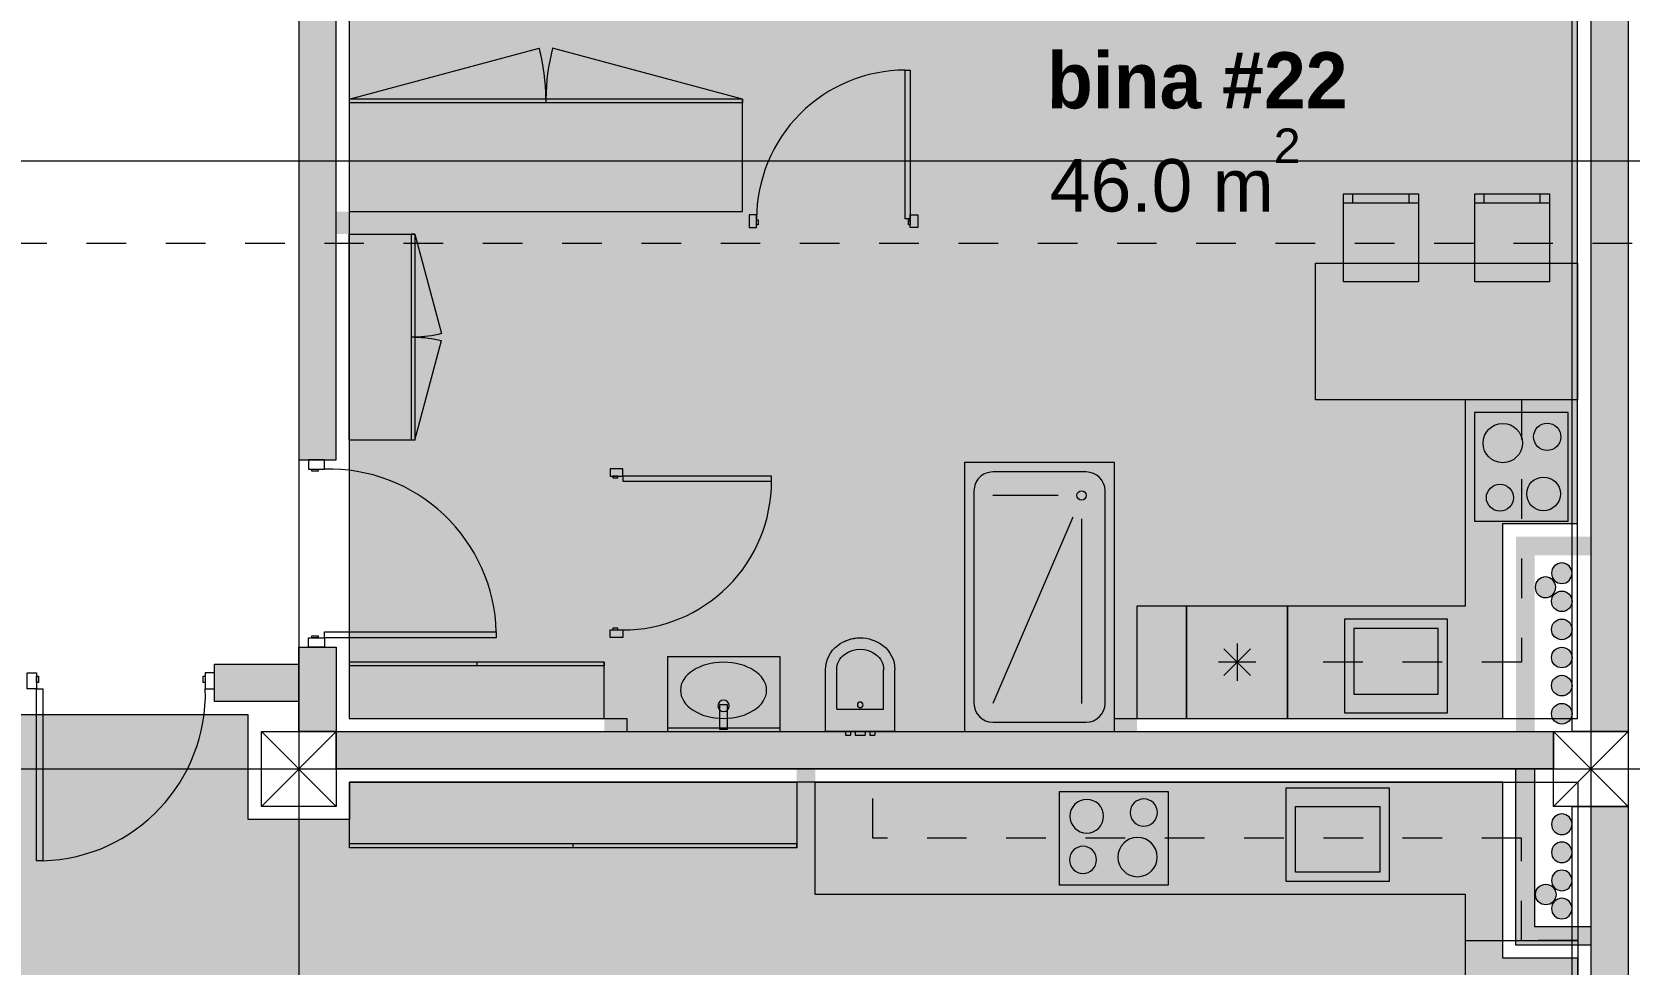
# Model space of a CAD drawing. Header units: millimetres. Extents: x 475159934 to 476245151, y 4620917055 to 4621447368.
# Drawn here: x 475267199 to 475275729, y 4621101575 to 4621106551 of the extents above; entities that cross this region are included whole.
import ezdxf

# ---------------------------------------------------------------- set-up
doc = ezdxf.new("R2010")
doc.units = ezdxf.units.MM
doc.header["$MEASUREMENT"] = 0
doc.linetypes.add('Dashed', pattern=[423.333333, 211.666667, -211.666667])
for name, color, linetype, lineweight in [('2D Drafting - General_Pen_No__1_Pen_No__7', 7, 'Continuous', 0), ('2D Drafting - General_Pen_No__1_Pen_No__7_Pen_No__7', 7, 'Continuous', 0), ('2D Drafting - General_Pen_No__250_Pen_No__2_Pen_No__7', 7, 'Continuous', 0), ('2D Drafting - General_Pen_No__250_Pen_No__7_Pen_No__250', 7, 'Continuous', 0), ('2D Drafting - General_Pen_No__250_Pen_No__7_Pen_No__7', 7, 'Continuous', 0), ('2D Drafting - General_Pen_No__7_Pen_No__7_Pen_No__7', 7, 'Continuous', 0), ('Annotation - Text_Pen_No__7_Pen_No__142', 142, 'Continuous', 0), ('Doors_Pen_No__7_Pen_No__7_Pen_No__7', 7, 'Continuous', 0), ('G-Anno-Nplt_Pen_No__142', 142, 'Continuous', 0), ('G-Anno-Nplt_Pen_No__151', 151, 'Continuous', 0), ('G-Anno-Nplt_Pen_No__4', 7, 'Continuous', 0), ('New_reg_nak_Pen_No__7', 7, 'Continuous', 0), ('New_shenobebi_Pen_No__1', 1, 'Continuous', 0), ('shaxtebi da milebi_Pen_No__1_Pen_No__1_Pen_No__1', 1, 'Continuous', 0), ('shaxtebi da milebi_Pen_No__5_Pen_No__5_Pen_No__5', 5, 'Continuous', 0), ('zoma_Pen_No__142', 142, 'Continuous', 0), ('zoma_Pen_No__5', 5, 'Continuous', 0), ('zoma_Pen_No__5_Pen_No__5', 5, 'Continuous', 0)]:
    doc.layers.add(name, color=color, linetype=linetype, lineweight=lineweight)
doc.layers.add('New_Interior - Furniture', color=7, linetype='Continuous')
doc.layers.add('zoma', color=7, linetype='Continuous')
doc.layers.add('New_Interior - Furniture _Pen_No__252', color=7, linetype='Continuous', lineweight=0, true_color=0x666666)
doc.layers.add('shaxtebi da milebi_Pen_No__5_Pen_No__5_Pen_No__252', color=7, linetype='Continuous', lineweight=0, true_color=0x666666)
doc.styles.add('GENERATED_STYLE_1', font='arial.ttf')
doc.styles.add('GENERATED_STYLE_3', font='arial.ttf')
doc.styles.add('GENERATED_STYLE_7', font='')
doc.styles.get('GENERATED_STYLE_7').set_extended_font_data('AcadMtavr', bold=True)
doc.dimstyles.new('GENERATED_STYLE__18', dxfattribs={"dimtxt": 200, "dimasz": 64.421331, "dimexe": 0.18, "dimexo": 3, "dimgap": 0, "dimtad": 1, "dimtih": 1, "dimtoh": 1, "dimlfac": 0.001, "dimzin": 0, "dimdsep": 46, "dimtxsty": 'GENERATED_STYLE_3', "dimblk": 'ARROWHEAD_2', "dimblk1": 'ARROWHEAD_2', "dimblk2": 'ARROWHEAD_2', "dimcen": 0.09, "dimclrd": 5, "dimclre": 5, "dimclrt": 5, "dimadec": 0, "dimazin": 0, "dimtfac": 1, "dimtdec": 4, "dimtmove": 0, "dimatfit": 3, "dimfxl": 1, "dimtolj": 1, "dimtzin": 0, "dimarcsym": 0})
doc.dimstyles.new('GENERATED_STYLE__3', dxfattribs={"dimtxt": 200, "dimasz": 64.421331, "dimexe": 0.18, "dimexo": 3, "dimgap": 0, "dimtad": 1, "dimtih": 1, "dimtoh": 1, "dimlfac": 0.001, "dimzin": 0, "dimdsep": 46, "dimtxsty": 'GENERATED_STYLE_3', "dimblk": 'ARROWHEAD_2', "dimblk1": 'ARROWHEAD_2', "dimblk2": 'ARROWHEAD_2', "dimcen": 0.09, "dimclrd": 142, "dimclre": 142, "dimclrt": 142, "dimadec": 0, "dimazin": 0, "dimtfac": 1, "dimtdec": 4, "dimtmove": 0, "dimatfit": 3, "dimfxl": 1, "dimtolj": 1, "dimtzin": 0, "dimarcsym": 0})
doc.dimstyles.new('GENERATED_STYLE__6', dxfattribs={"dimtxt": 200, "dimasz": 64.421331, "dimexe": 0.18, "dimexo": 3, "dimgap": 0, "dimtad": 1, "dimlfac": 0.001, "dimzin": 0, "dimdsep": 46, "dimtxsty": 'GENERATED_STYLE_3', "dimblk": 'ARROWHEAD_2', "dimblk1": 'ARROWHEAD_2', "dimblk2": 'ARROWHEAD_2', "dimcen": 0.09, "dimclrd": 142, "dimclre": 142, "dimclrt": 142, "dimadec": 0, "dimazin": 0, "dimtfac": 1, "dimtdec": 4, "dimtmove": 0, "dimatfit": 3, "dimfxl": 1, "dimtolj": 1, "dimtzin": 0, "dimarcsym": 0})
doc.dimstyles.new('GENERATED_STYLE__7', dxfattribs={"dimtxt": 200, "dimasz": 64.421331, "dimexe": 0.18, "dimexo": 3, "dimgap": 0, "dimtad": 1, "dimtih": 1, "dimtoh": 1, "dimlfac": 0.001, "dimzin": 0, "dimdsep": 46, "dimtxsty": 'GENERATED_STYLE_3', "dimblk": 'ARROWHEAD_2', "dimblk1": 'ARROWHEAD_2', "dimblk2": 'ARROWHEAD_2', "dimcen": 0.09, "dimclrd": 142, "dimclre": 142, "dimclrt": 142, "dimadec": 0, "dimazin": 0, "dimtfac": 1, "dimtdec": 4, "dimtmove": 2, "dimatfit": 3, "dimfxl": 1, "dimtolj": 1, "dimtzin": 0, "dimarcsym": 0})

# ---------------------------------------------------------------- blocks, each defined once
blk = doc.blocks.new('Kitchen Layout 26_4')
at = {"layer": 'New_Interior - Furniture _Pen_No__252', "color": 251, "linetype": 'Dashed', "lineweight": 0, "true_color": 0x666666}
for p, q in [((4309, 1192.5), (4009, 1192.5)), ((4009, 1192.5), (4009, -207.5)), ((4309, -507.5), (4309, 1192.5)), ((2760.2, -207.5), (2760.2, -507.5)), ((4009, -207.5), (2760.2, -207.5)), ((2760.2, -507.5), (4309, -507.5))]:
    blk.add_line(p, q, dxfattribs=at)
at = {"layer": 'New_Interior - Furniture _Pen_No__252', "color": 251, "linetype": 'Continuous', "lineweight": 0, "true_color": 0x666666}
for p, q in [((3564.5, -27.5), (3114.5, -27.5)), ((3114.5, -27.5), (3114.5, -377.5)), ((3564.5, -377.5), (3564.5, -27.5)), ((2561.3, -136.8), (2419.8, -278.2)), ((2419.8, -136.8), (2561.3, -278.2)), ((2490.5, -107.5), (2490.5, -307.5)), ((2590.5, -207.5), (2390.5, -207.5)), ((3114.5, -377.5), (3564.5, -377.5))]:
    blk.add_line(p, q, dxfattribs=at)
at = {"layer": 'New_Interior - Furniture _Pen_No__252', "color": 251, "linetype": 'Continuous', "lineweight": 0, "true_color": 0x666666, "flags": 128}
for points in [[(3709, 92.5), (2760.2, 92.5), (2760.2, -507.5), (4309, -507.5), (4309, 1192.5), (3709, 1192.5)], [(3759, 1126), (3759, 546), (4259, 546), (4259, 1126)], [(1955, -507.5), (2220.9, -507.5), (2220.9, 92.5), (1955, 92.5)], [(2760.2, 92.5), (2220.9, 92.5), (2220.9, -507.5), (2760.2, -507.5)], [(3614.5, 22.5), (3064.5, 22.5), (3064.5, -477.5), (3614.5, -477.5)]]:
    blk.add_lwpolyline(points, close=True, dxfattribs=at)
at = {"layer": 'New_Interior - Furniture _Pen_No__252', "color": 251, "linetype": 'Continuous', "lineweight": 0, "true_color": 0x666666}
for centre, radius in [((3909, 962.4), 105), ((4146.5, 995.5), 72.5), ((4127, 691), 90), ((3894, 670.7), 72.5)]:
    blk.add_circle(centre, radius, dxfattribs=at)
blk = doc.blocks.new('Kitchen Layout 26_7')
at = {"layer": 'New_Interior - Furniture _Pen_No__252', "color": 251, "linetype": 'Continuous', "lineweight": 0, "true_color": 0x666666}
for p, q in [((3938.3, 705.1), (4079.7, 563.7)), ((3938.3, 563.7), (4079.7, 705.1)), ((4009, 734.4), (4009, 534.4)), ((3909, 634.4), (4109, 634.4)), ((3252.1, -27.5), (2802.1, -27.5)), ((2802.1, -27.5), (2802.1, -377.5)), ((3252.1, -377.5), (3252.1, -27.5)), ((2802.1, -377.5), (3252.1, -377.5))]:
    blk.add_line(p, q, dxfattribs=at)
at = {"layer": 'New_Interior - Furniture _Pen_No__252', "color": 251, "linetype": 'Dashed', "lineweight": 0, "true_color": 0x666666}
for p, q in [((4309, 338.2), (4009, 338.2)), ((4009, 338.2), (4009, -207.5)), ((4309, -507.5), (4309, 338.2)), ((4009, -207.5), (544, -207.5)), ((544, -207.5), (544, -507.5)), ((544, -507.5), (4309, -507.5))]:
    blk.add_line(p, q, dxfattribs=at)
at = {"layer": 'New_Interior - Furniture _Pen_No__252', "color": 251, "linetype": 'Continuous', "lineweight": 0, "true_color": 0x666666, "flags": 128}
for points in [[(236.7, -507.5), (4309, -507.5), (4309, 1192.5), (3709, 1192.5), (3709, 92.5), (236.7, 92.5)], [(3709, 930.6), (3709, 338.2), (4309, 338.2), (4309, 930.6)], [(2122.1, 42.5), (1542.1, 42.5), (1542.1, -457.5), (2122.1, -457.5)], [(3302.1, 22.5), (2752.1, 22.5), (2752.1, -477.5), (3302.1, -477.5)]]:
    blk.add_lwpolyline(points, close=True, dxfattribs=at)
at = {"layer": 'New_Interior - Furniture _Pen_No__252', "color": 251, "linetype": 'Continuous', "lineweight": 0, "true_color": 0x666666}
for centre, radius in [((1666.8, -92.5), 72.5), ((1958.5, -107.5), 105), ((1687.1, -325.5), 90), ((1991.6, -345), 72.5)]:
    blk.add_circle(centre, radius, dxfattribs=at)
blk = doc.blocks.new('Wardrobe 01 26_6')
at = {"layer": 'New_Interior - Furniture _Pen_No__252', "color": 251, "linetype": 'Continuous', "lineweight": 0, "true_color": 0x666666}
for p, q in [((0, 20), (2100, 20)), ((0, 0), (0, 20)), ((0, 0), (1014.2, -271.8)), ((1050, 0), (1050, 20)), ((2100, 0), (1085.8, -271.8))]:
    blk.add_line(p, q, dxfattribs=at)
at = {"layer": 'New_Interior - Furniture _Pen_No__252', "color": 251, "linetype": 'Continuous', "lineweight": 0, "true_color": 0x666666, "flags": 128}
blk.add_lwpolyline([(0, 0), (2100, 0), (2100, 600), (0, 600)], close=True, dxfattribs=at)
at = {"layer": 'New_Interior - Furniture _Pen_No__252', "color": 251, "linetype": 'Continuous', "lineweight": 0, "true_color": 0x666666}
for centre, start, end in [((0, 0), 345, 0), ((2100, 0), 180, 195)]:
    blk.add_arc(centre, 1050, start, end, dxfattribs=at)
blk = doc.blocks.new('Dining Table Rectangle 24_2')
at = {"layer": 'New_Interior - Furniture _Pen_No__252', "color": 251, "linetype": 'Continuous', "lineweight": 0, "true_color": 0x666666}
for p, q in [((-550, 685), (-150, 685)), ((-500, 685), (-500, 735)), ((-200, 685), (-200, 735)), ((150, 685), (550, 685)), ((200, 685), (200, 735)), ((500, 685), (500, 735))]:
    blk.add_line(p, q, dxfattribs=at)
at = {"layer": 'New_Interior - Furniture _Pen_No__252', "color": 251, "linetype": 'Continuous', "lineweight": 0, "true_color": 0x666666, "flags": 128}
for points in [[(-550, 265), (-150, 265), (-150, 735), (-550, 735)], [(150, 265), (550, 265), (550, 735), (150, 735)], [(-700, -365), (700, -365), (700, 365), (-700, 365)]]:
    blk.add_lwpolyline(points, close=True, dxfattribs=at)
blk = doc.blocks.new('Wardrobe 01 26_7')
at = {"layer": 'New_Interior - Furniture _Pen_No__252', "color": 251, "linetype": 'Continuous', "lineweight": 0, "true_color": 0x666666}
for p, q in [((0, 20), (1361.9, 20)), ((0, 0), (0, 20)), ((680.9, 0), (680.9, 20))]:
    blk.add_line(p, q, dxfattribs=at)
at = {"layer": 'New_Interior - Furniture _Pen_No__252', "color": 251, "linetype": 'Continuous', "lineweight": 0, "true_color": 0x666666, "flags": 128}
blk.add_lwpolyline([(0, 0), (1361.9, 0), (1361.9, 300), (0, 300)], close=True, dxfattribs=at)
blk = doc.blocks.new('Shower Tray 26_4')
at = {"layer": 'New_Interior - Furniture _Pen_No__252', "color": 251, "linetype": 'Continuous', "lineweight": 0, "true_color": 0x666666}
for p, q in [((650, 1385.4), (150, 1385.4)), ((50, 1285.4), (50, 150)), ((175, 300), (175, 1285.4)), ((222.9, 290.5), (650, 1285.4)), ((750, 150), (750, 1285.4)), ((300, 175), (650, 175)), ((150, 50), (650, 50))]:
    blk.add_line(p, q, dxfattribs=at)
at = {"layer": 'New_Interior - Furniture _Pen_No__252', "color": 251, "linetype": 'Continuous', "lineweight": 0, "true_color": 0x666666, "flags": 128}
blk.add_lwpolyline([(800, 0), (800, 1435.4), (0, 1435.4), (0, 0)], close=True, dxfattribs=at)
at = {"layer": 'New_Interior - Furniture _Pen_No__252', "color": 251, "linetype": 'Continuous', "lineweight": 0, "true_color": 0x666666}
blk.add_circle((175, 175), 25, dxfattribs=at)
for centre, start, end in [((150, 1285.4), 90, 180), ((650, 1285.4), 0, 90), ((150, 150), 180, 270), ((650, 150), 270, 0)]:
    blk.add_arc(centre, 100, start, end, dxfattribs=at)
blk = doc.blocks.new('Bidet 26')
at = {"layer": 'New_Interior - Furniture _Pen_No__252', "color": 251, "linetype": 'Continuous', "lineweight": 0, "true_color": 0x666666}
for p, q in [((185, 0), (-185, 0)), ((-78.5, 20), (-74.5, 20)), ((-78.5, 0), (-78.5, 20)), ((-74.5, 20), (-65, 20)), ((-65, 20), (-55.5, 20)), ((-55.5, 20), (-51.5, 20)), ((-51.5, 0), (-51.5, 20)), ((-27, 20), (-19.1, 20)), ((-27, 0), (-27, 20)), ((-19.1, 20), (0, 20)), ((0, 20), (19.1, 20)), ((0, 0), (19.1, 0)), ((19.1, 20), (27, 20)), ((19.1, 0), (27, 0)), ((27, 0), (27, 20)), ((51.5, 20), (55.5, 20)), ((51.5, 0), (51.5, 20)), ((51.5, 0), (55.5, 0)), ((55.5, 20), (65, 20)), ((55.5, 0), (65, 0)), ((65, 20), (74.5, 20)), ((65, 0), (74.5, 0)), ((74.5, 20), (78.5, 20)), ((74.5, 0), (78.5, 0)), ((78.5, 0), (78.5, 20)), ((185, 0), (185, -330)), ((-185, 0), (-185, -330)), ((-78.5, 0), (-74.5, 0)), ((-74.5, 0), (-65, 0)), ((-65, 0), (-55.5, 0)), ((-55.5, 0), (-51.5, 0)), ((-27, 0), (-19.1, 0)), ((-19.1, 0), (0, 0)), ((-125, -120), (-125, -330)), ((-125, -120), (125, -120)), ((125, -120), (125, -330))]:
    blk.add_line(p, q, dxfattribs=at)
blk.add_circle((0, -142.5), 15, dxfattribs=at)
for centre, radius, start, end in [((-22.5, -330), 162.5, 180, 233.1301), ((-22.5, -330), 162.5, 180, 233.1301), ((-22.5, -330), 102.5, 180, 233.1301), ((22.5, -330), 102.5, 306.8699, 0), ((22.5, -330), 162.5, 306.8699, 0), ((0, -300), 140, 233.1301, 306.8699), ((0, -300), 200, 233.1301, 306.8699), ((0, -300), 200, 233.1301, 270)]:
    blk.add_arc(centre, radius, start, end, dxfattribs=at)
blk = doc.blocks.new('Multi-Basin Counter 26')
at = {"layer": 'New_Interior - Furniture _Pen_No__252', "color": 251, "linetype": 'Continuous', "lineweight": 0, "true_color": 0x666666}
for p, q in [((-300, 0), (300, 0)), ((-300, -400), (-300, 0)), ((300, -400), (300, 0)), ((-300, -20), (300, -20)), ((-300, -400), (300, -400))]:
    blk.add_line(p, q, dxfattribs=at)
at = {"layer": 'New_Interior - Furniture _Pen_No__252', "color": 251, "linetype": 'Continuous', "lineweight": 0, "true_color": 0x666666, "flags": 128}
blk.add_lwpolyline([(-20, -145), (20, -145), (20, -10), (-20, -10)], close=True, dxfattribs=at)
at = {"layer": 'New_Interior - Furniture _Pen_No__252', "color": 251, "linetype": 'Continuous', "lineweight": 0, "true_color": 0x666666}
blk.add_circle((0, -137.1895), 30, dxfattribs=at)
blk.add_ellipse((0, -220), major_axis=(230, 0), ratio=0.652173913, dxfattribs=at)
blk = doc.blocks.new('Wardrobe 01 26_12')
at = {"layer": 'New_Interior - Furniture _Pen_No__252', "color": 251, "linetype": 'Continuous', "lineweight": 0, "true_color": 0x666666}
for p, q in [((0, 20), (1100, 20)), ((0, 0), (0, 20)), ((0, 0), (531.3, -142.4)), ((550, 0), (550, 20)), ((1100, 0), (568.7, -142.4))]:
    blk.add_line(p, q, dxfattribs=at)
at = {"layer": 'New_Interior - Furniture _Pen_No__252', "color": 251, "linetype": 'Continuous', "lineweight": 0, "true_color": 0x666666, "flags": 128}
blk.add_lwpolyline([(0, 0), (1100, 0), (1100, 350), (0, 350)], close=True, dxfattribs=at)
at = {"layer": 'New_Interior - Furniture _Pen_No__252', "color": 251, "linetype": 'Continuous', "lineweight": 0, "true_color": 0x666666}
for centre, start, end in [((0, 0), 345, 0), ((1100, 0), 180, 195)]:
    blk.add_arc(centre, 550, start, end, dxfattribs=at)
blk = doc.blocks.new('Wardrobe 01 26_15')
at = {"layer": 'New_Interior - Furniture _Pen_No__252', "color": 251, "linetype": 'Continuous', "lineweight": 0, "true_color": 0x666666}
for p, q in [((0, 20), (2389.6, 20)), ((0, 0), (0, 20)), ((1194.8, 0), (1194.8, 20))]:
    blk.add_line(p, q, dxfattribs=at)
at = {"layer": 'New_Interior - Furniture _Pen_No__252', "color": 251, "linetype": 'Continuous', "lineweight": 0, "true_color": 0x666666, "flags": 128}
blk.add_lwpolyline([(0, 0), (2389.6, 0), (2389.6, 350), (0, 350)], close=True, dxfattribs=at)
blk = doc.blocks.new('*D806', base_point=(475826095.8, 4621095193.2))
at = {"layer": 'zoma_Pen_No__142', "color": 142, "linetype": 'Continuous', "lineweight": 0, "transparency": 16777216}
for p, q in [((475261924.3, 4621088891), (475261924.3, 4621089018.1)), ((475268424.3, 4621088891), (475268424.3, 4621089018.1)), ((475261948.8, 4621088996.9), (475261899.9, 4621088912.2)), ((475261924.3, 4621088954.5), (475268424.3, 4621088954.5)), ((475268448.8, 4621088996.9), (475268399.9, 4621088912.2))]:
    blk.add_line(p, q, dxfattribs=at)
at = {"layer": 'zoma_Pen_No__142', "color": 142, "lineweight": 0, "transparency": 16777216, "char_height": 200, "attachment_point": 7, "style": 'GENERATED_STYLE_3'}
for s, insert in [('\\A1;{\\pql;\\fArial|b0|i0|c204|p0;\\W1.000000;6.50}', (475264907.4, 4621088994.5)), ('\\A1;{\\pql;\\fArial|b0|i0|c204|p0;\\W1.000000;0.40}', (475267866, 4621088994.5))]:
    blk.add_mtext(s, dxfattribs=dict(at, insert=insert))
blk = doc.blocks.new('ARROWHEAD_2')
at = {"color": 0, "linetype": 'Continuous', "lineweight": 0}
for p, q in [((0, 0), (-1, 0)), ((-0.38, -0.66), (0.38, 0.66))]:
    blk.add_line(p, q, dxfattribs=at)
blk = doc.blocks.new('*D807', base_point=(475826095.8, 4621095193.2))
at = {"layer": 'zoma_Pen_No__142', "color": 142, "linetype": 'Continuous', "lineweight": 0, "transparency": 16777216}
for p, q in [((475268424.3, 4621088891), (475268424.3, 4621089018.1)), ((475268824.3, 4621088891), (475268824.3, 4621089018.1)), ((475268448.8, 4621088996.9), (475268399.9, 4621088912.2)), ((475268424.3, 4621088954.5), (475268824.3, 4621088954.5)), ((475268848.8, 4621088996.9), (475268799.9, 4621088912.2))]:
    blk.add_line(p, q, dxfattribs=at)
blk = doc.blocks.new('*D808', base_point=(475826095.8, 4621095193.2))
at = {"layer": 'zoma_Pen_No__142', "color": 142, "linetype": 'Continuous', "lineweight": 0, "transparency": 16777216}
for p, q in [((475268824.3, 4621088891), (475268824.3, 4621089018.1)), ((475275324.3, 4621088891), (475275324.3, 4621089018.1)), ((475268848.8, 4621088996.9), (475268799.9, 4621088912.2)), ((475268824.3, 4621088954.5), (475275324.3, 4621088954.5)), ((475275348.8, 4621088996.9), (475275299.9, 4621088912.2))]:
    blk.add_line(p, q, dxfattribs=at)
at = {"layer": 'zoma_Pen_No__142', "color": 142, "lineweight": 0, "transparency": 16777216, "char_height": 200, "attachment_point": 7, "style": 'GENERATED_STYLE_3'}
for s, insert in [('\\A1;{\\pql;\\fArial|b0|i0|c204|p0;\\W1.000000;6.50}', (475271807.4, 4621088994.5)), ('\\A1;{\\pql;\\fArial|b0|i0|c204|p0;\\W1.000000;0.40}', (475274766, 4621088994.5))]:
    blk.add_mtext(s, dxfattribs=dict(at, insert=insert))
blk = doc.blocks.new('*D809', base_point=(475826095.8, 4621095193.2))
at = {"layer": 'zoma_Pen_No__142', "color": 142, "linetype": 'Continuous', "lineweight": 0, "transparency": 16777216}
for p, q in [((475275324.3, 4621088891), (475275324.3, 4621089018.1)), ((475275724.3, 4621088891), (475275724.3, 4621089018.1)), ((475275348.8, 4621088996.9), (475275299.9, 4621088912.2)), ((475275324.3, 4621088954.5), (475275724.3, 4621088954.5)), ((475275748.8, 4621088996.9), (475275699.9, 4621088912.2))]:
    blk.add_line(p, q, dxfattribs=at)
at = {"layer": 'zoma_Pen_No__142', "color": 142, "lineweight": 0, "transparency": 16777216, "insert": (475275607.4, 4621089051.7), "char_height": 200, "attachment_point": 7, "style": 'GENERATED_STYLE_3'}
blk.add_mtext('\\A1;{\\pql;\\fArial|b0|i0|c204|p0;\\W1.000000;0.30}', dxfattribs=at)
blk = doc.blocks.new('*D810', base_point=(475826095.8, 4621095193.2))
at = {"layer": 'zoma_Pen_No__142', "color": 142, "linetype": 'Continuous', "lineweight": 0, "transparency": 16777216}
for p, q in [((475275724.3, 4621088891), (475275724.3, 4621089018.1)), ((475276024.3, 4621088891), (475276024.3, 4621089018.1)), ((475275748.8, 4621088996.9), (475275699.9, 4621088912.2)), ((475275724.3, 4621088954.5), (475276024.3, 4621088954.5)), ((475276048.8, 4621088996.9), (475275999.9, 4621088912.2))]:
    blk.add_line(p, q, dxfattribs=at)
blk = doc.blocks.new('*D934', base_point=(475826095.8, 4621095193.2))
at = {"layer": 'zoma_Pen_No__142', "color": 142, "linetype": 'Continuous', "lineweight": 0, "transparency": 16777216}
for p, q in [((475299999.4, 4621110216.4), (475299999.4, 4621110257.9)), ((475300063, 4621110216.4), (475299935.8, 4621110216.4)), ((475300041.8, 4621110192), (475299957, 4621110240.9)), ((475299999.4, 4621090861.8), (475299999.4, 4621110216.4)), ((475300063, 4621090861.8), (475299935.8, 4621090861.8)), ((475299957, 4621090886.3), (475300041.8, 4621090837.3)), ((475299999.4, 4621090820.3), (475299999.4, 4621090861.8))]:
    blk.add_line(p, q, dxfattribs=at)
at = {"layer": 'zoma_Pen_No__142', "color": 142, "lineweight": 0, "transparency": 16777216, "insert": (475299959.4, 4621100195.9), "char_height": 200, "attachment_point": 7, "rotation": 90, "style": 'GENERATED_STYLE_3'}
blk.add_mtext('\\A1;{\\pql;\\fArial|b0|i0|c204|p0;\\W1.000000;19.35}', dxfattribs=at)
blk = doc.blocks.new('*D1323', base_point=(475826095.8, 4621095193.2))
at = {"layer": 'zoma_Pen_No__5', "color": 5, "linetype": 'Continuous', "lineweight": 0, "transparency": 16777216}
for p, q in [((475275222.9, 4621143453.2), (475275264.3, 4621143453.2)), ((475275288.8, 4621143495.6), (475275239.9, 4621143410.9)), ((475275264.3, 4621143389.7), (475275264.3, 4621143516.8)), ((475275264.3, 4621143453.2), (475275869.4, 4621143453.2)), ((475275844.9, 4621143410.9), (475275893.8, 4621143495.6)), ((475275869.4, 4621143389.7), (475275869.4, 4621143516.8)), ((475275869.4, 4621143453.2), (475275910.8, 4621143453.2))]:
    blk.add_line(p, q, dxfattribs=at)
at = {"layer": 'zoma_Pen_No__5', "color": 5, "lineweight": 0, "transparency": 16777216, "insert": (475275299.9, 4621143493.2), "char_height": 200, "attachment_point": 7, "style": 'GENERATED_STYLE_3'}
blk.add_mtext('\\A1;{\\pql;\\fArial|b0|i0|c204|p0;\\W1.000000;0.61}', dxfattribs=at)

msp = doc.modelspace()

# ---------------------------------------------------------------- hatches: boundary and pattern name
at = {"layer": '2D Drafting - General_Pen_No__250_Pen_No__2_Pen_No__7', "linetype": 'Continuous', "lineweight": 0}
for points in [[(475268824.343, 4621105591.691), (475268824.343, 4621105471.567), (475271029.606, 4621105471.567), (475271029.606, 4621105591.69)], [(475272980.083, 4621104371.567), (475272980.083, 4621104251.843), (475270255.945, 4621104251.843), (475270255.945, 4621104371.567)], [(475271382.042, 4621102616.425), (475271283.918, 4621102616.425), (475271283.918, 4621101946.431), (475271382.041, 4621101946.431)]]:
    msp.add_hatch(color=7, dxfattribs=at).paths.add_polyline_path(points)
at = {"layer": '2D Drafting - General_Pen_No__250_Pen_No__7_Pen_No__7', "linetype": 'Continuous', "lineweight": 0}
for points in [[(475272023.872, 4621110016.425), (475272143.872, 4621110016.425), (475272143.872, 4621105471.567), (475272023.872, 4621105471.567)], [(475268624.343, 4621109816.431), (475268624.343, 4621104266.431), (475268824.343, 4621104266.431), (475268824.343, 4621109816.431)], [(475275524.343, 4621109816.431), (475275524.343, 4621102816.431), (475275724.343, 4621102816.431), (475275724.343, 4621109816.431)], [(475271929.606, 4621105471.567), (475271929.606, 4621105591.567), (475272023.872, 4621105591.567), (475272023.872, 4621105471.567)], [(475273100.083, 4621104371.567), (475273100.083, 4621102816.425), (475272980.083, 4621102816.425), (475272980.083, 4621104371.567)], [(475270375.945, 4621104251.843), (475270375.945, 4621104218.998), (475270255.945, 4621104218.998), (475270255.945, 4621104251.843)], [(475275124.343, 4621103856.619), (475275124.343, 4621102816.425), (475275224.343, 4621102816.425), (475275224.343, 4621103756.431), (475275524.343, 4621103756.431), (475275524.343, 4621103856.619)], [(475268824.343, 4621103266.431), (475268824.343, 4621102816.431), (475268624.343, 4621102816.431), (475268624.343, 4621103266.431)], [(475270255.945, 4621103318.998), (475270375.945, 4621103318.998), (475270375.945, 4621102816.425), (475270255.945, 4621102816.425)], [(475268174.343, 4621102976.356), (475268174.343, 4621103176.356), (475268624.343, 4621103176.356), (475268624.343, 4621102976.356)], [(475268824.343, 4621102816.425), (475275324.343, 4621102816.425), (475275324.343, 4621102616.425), (475268824.343, 4621102616.425)], [(475275124.343, 4621101676.23), (475275124.343, 4621102616.425), (475275224.343, 4621102616.425), (475275224.343, 4621101776.418), (475275524.343, 4621101776.418), (475275524.343, 4621101676.23)], [(475275524.343, 4621102416.431), (475275524.343, 4621095416.431), (475275724.343, 4621095416.431), (475275724.343, 4621102416.431)]]:
    msp.add_hatch(color=7, dxfattribs=at).paths.add_polyline_path(points)
at = {"layer": 'G-Anno-Nplt_Pen_No__151', "linetype": 'Continuous', "lineweight": 0, "true_color": 0x1f2f3f}
for points in [[(475268894.053, 4621109946.425), (475268894.053, 4621109746.425), (475268894.053, 4621104245.764), (475268894.053, 4621102886.425), (475270375.945, 4621102886.425), (475270375.945, 4621102816.425), (475272980.083, 4621102816.425), (475272980.083, 4621102886.425), (475275054.053, 4621102886.425), (475275054.053, 4621103926.613), (475275454.053, 4621103926.613), (475275454.053, 4621109746.431), (475275254.343, 4621109746.431), (475275254.343, 4621109946.425)], [(475265863.9, 4621102576.35), (475265274.343, 4621102576.35), (475265274.343, 4621100389.209), (475265344.343, 4621100389.209), (475265344.343, 4621095286.425), (475268354.343, 4621095286.425), (475268354.343, 4621095486.425), (475268894.343, 4621095486.425), (475268894.343, 4621095286.445), (475271235.302, 4621095286.445), (475271254.343, 4621095286.445), (475271254.343, 4621096586.431), (475275454.343, 4621096586.431), (475275454.343, 4621101606.23), (475275054.343, 4621101606.23), (475275054.343, 4621102546.431), (475268894.343, 4621102546.431), (475268894.343, 4621102346.425), (475268354.343, 4621102346.425), (475268354.343, 4621102906.356), (475267084.024, 4621102906.356), (475267084.024, 4621102976.356), (475265863.9, 4621102976.356)]]:
    msp.add_hatch(color=169, dxfattribs=at).paths.add_polyline_path(points)
at = {"layer": 'shaxtebi da milebi_Pen_No__1_Pen_No__1_Pen_No__1', "linetype": 'Continuous', "lineweight": 0}
for points in [[(475275369.343, 4621102966.431, 1), (475275369.343, 4621102856.431, 1)], [(475275369.343, 4621102266.418, -1), (475275369.343, 4621102376.418, -1)]]:
    msp.add_hatch(color=1, dxfattribs=at).paths.add_polyline_path(points)
at = {"layer": 'shaxtebi da milebi_Pen_No__5_Pen_No__5_Pen_No__252', "linetype": 'Continuous', "lineweight": 0, "true_color": 0x666666}
for points in [[(475275369.343, 4621103606.431, 1), (475275369.343, 4621103716.431, 1)], [(475275281.964, 4621103531.431, 1), (475275281.964, 4621103641.431, 1)], [(475275283.85, 4621102001.418, -1), (475275283.85, 4621101891.418, -1)]]:
    msp.add_hatch(color=251, dxfattribs=at).paths.add_polyline_path(points)
at = {"layer": 'shaxtebi da milebi_Pen_No__5_Pen_No__5_Pen_No__5', "linetype": 'Continuous', "lineweight": 0}
for points in [[(475275369.343, 4621103566.431, -1), (475275369.343, 4621103456.431, -1)], [(475275369.343, 4621103416.431, -1), (475275369.343, 4621103306.431, -1)], [(475275369.343, 4621103266.431, -1), (475275369.343, 4621103156.431, -1)], [(475275369.343, 4621103116.431, -1), (475275369.343, 4621103006.431, -1)], [(475275369.343, 4621102116.418, 1), (475275369.343, 4621102226.418, 1)], [(475275369.343, 4621101966.418, 1), (475275369.343, 4621102076.418, 1)], [(475275369.343, 4621101816.418, 1), (475275369.343, 4621101926.418, 1)]]:
    msp.add_hatch(color=5, dxfattribs=at).paths.add_polyline_path(points)

# ---------------------------------------------------------------- linework, layer by layer
at = {"layer": '2D Drafting - General_Pen_No__1_Pen_No__7', "color": 7, "linetype": 'Continuous', "lineweight": 0}
for p, q in [((475268424.343, 4621102416.431), (475268824.343, 4621102816.431)), ((475268824.343, 4621102416.431), (475268424.343, 4621102816.431)), ((475275724.343, 4621102416.431), (475275324.343, 4621102816.431)), ((475275324.343, 4621102416.431), (475275724.343, 4621102816.431))]:
    msp.add_line(p, q, dxfattribs=at)
at = {"layer": '2D Drafting - General_Pen_No__1_Pen_No__7', "color": 7, "linetype": 'Continuous', "lineweight": 0, "flags": 128}
for points in [[(475275424.343, 4621102816.431), (475275424.343, 4621109816.431), (475275724.343, 4621109816.431), (475275724.343, 4621102816.431)], [(475268824.343, 4621102416.431), (475268424.343, 4621102416.431), (475268424.343, 4621102816.431), (475268824.343, 4621102816.431)], [(475275724.343, 4621102416.431), (475275324.343, 4621102416.431), (475275324.343, 4621102816.431), (475275724.343, 4621102816.431)], [(475275424.343, 4621095416.431), (475275424.343, 4621102416.431), (475275724.343, 4621102416.431), (475275724.343, 4621095416.431)]]:
    msp.add_lwpolyline(points, close=True, dxfattribs=at)
at = {"layer": '2D Drafting - General_Pen_No__1_Pen_No__7_Pen_No__7', "color": 7, "linetype": 'Continuous', "lineweight": 0}
for centre, start, end in [((475268786.095, 4621103324.153), 1.603806, 91.603806), ((475267232.065, 4621103019.446), 271.603806, 1.603806)]:
    msp.add_arc(centre, 893.239, start, end, dxfattribs=at)
at = {"layer": '2D Drafting - General_Pen_No__250_Pen_No__7_Pen_No__250', "color": 7, "linetype": 'Continuous', "lineweight": 0, "flags": 128}
for points in [[(475268624.343, 4621109816.431), (475268624.343, 4621104266.431), (475268824.343, 4621104266.431), (475268824.343, 4621109816.431)], [(475268824.343, 4621103266.431), (475268824.343, 4621102816.431), (475268624.343, 4621102816.431), (475268624.343, 4621103266.431)], [(475275124.343, 4621101676.23), (475275124.343, 4621102616.425), (475275224.343, 4621102616.425), (475275224.343, 4621101776.418), (475275524.343, 4621101776.418), (475275524.343, 4621101676.23)]]:
    msp.add_lwpolyline(points, close=True, dxfattribs=at)
at = {"layer": '2D Drafting - General_Pen_No__250_Pen_No__7_Pen_No__7', "color": 7, "linetype": 'Continuous', "lineweight": 0, "flags": 128}
for points in [[(475268174.343, 4621102976.356), (475268174.343, 4621103176.356), (475268624.343, 4621103176.356), (475268624.343, 4621102976.356)], [(475268824.343, 4621102816.425), (475275324.343, 4621102816.425), (475275324.343, 4621102616.425), (475268824.343, 4621102616.425)]]:
    msp.add_lwpolyline(points, close=True, dxfattribs=at)
at = {"layer": '2D Drafting - General_Pen_No__7_Pen_No__7_Pen_No__7', "color": 7, "linetype": 'Continuous', "lineweight": 0}
for centre, start, end in [((475271863.429, 4621105552.408), 90, 180.0016803), ((475270354.625, 4621104152.821), 269.9983269, 0.0000084)]:
    msp.add_arc(centre, 794.311, start, end, dxfattribs=at)
at = {"layer": 'Doors_Pen_No__7_Pen_No__7_Pen_No__7', "color": 7, "linetype": 'Continuous', "lineweight": 0, "flags": 128}
for points in [[(475271890.095, 4621105552.408), (475271863.429, 4621105552.408), (475271863.429, 4621106346.719), (475271890.095, 4621106346.719)], [(475271029.606, 4621105506.651), (475271069.118, 4621105506.651), (475271069.118, 4621105574.384), (475271029.606, 4621105574.384)], [(475271929.606, 4621105506.674), (475271890.095, 4621105506.674), (475271890.095, 4621105574.408), (475271929.606, 4621105574.408)], [(475271078.006, 4621105521.051), (475271069.118, 4621105521.051), (475271069.118, 4621105547.718), (475271078.006, 4621105547.718)], [(475271890.095, 4621105521.074), (475271881.206, 4621105521.074), (475271881.206, 4621105547.741), (475271890.095, 4621105547.741)], [(475268676.428, 4621104266.431), (475268676.428, 4621104217.042), (475268761.095, 4621104217.042), (475268761.095, 4621104266.431)], [(475268694.428, 4621104205.931), (475268694.428, 4621104217.042), (475268727.762, 4621104217.042), (475268727.762, 4621104205.931)], [(475270286.892, 4621104218.998), (475270286.892, 4621104179.487), (475270354.625, 4621104179.487), (475270354.625, 4621104218.998)], [(475270301.292, 4621104179.487), (475270301.292, 4621104170.598), (475270327.959, 4621104170.598), (475270327.959, 4621104179.487)], [(475270354.625, 4621104179.487), (475270354.625, 4621104152.821), (475271148.936, 4621104152.821), (475271148.936, 4621104179.487)], [(475268761.095, 4621103315.82), (475268761.095, 4621103349.153), (475269678.984, 4621103349.153), (475269678.984, 4621103315.82)], [(475270286.869, 4621103318.998), (475270286.869, 4621103358.51), (475270354.602, 4621103358.51), (475270354.602, 4621103318.998)], [(475270301.269, 4621103367.398), (475270301.269, 4621103358.51), (475270327.935, 4621103358.51), (475270327.935, 4621103367.398)], [(475268676.428, 4621103266.431), (475268676.428, 4621103315.82), (475268761.095, 4621103315.82), (475268761.095, 4621103266.431)], [(475268694.428, 4621103315.82), (475268694.428, 4621103326.931), (475268727.762, 4621103326.931), (475268727.762, 4621103315.82)], [(475267174.343, 4621103129.113), (475267223.732, 4621103129.113), (475267223.732, 4621103044.446), (475267174.343, 4621103044.446)], [(475267223.732, 4621103111.113), (475267234.843, 4621103111.113), (475267234.843, 4621103077.78), (475267223.732, 4621103077.78)], [(475268113.843, 4621103111.113), (475268124.954, 4621103111.113), (475268124.954, 4621103077.78), (475268113.843, 4621103077.78)], [(475268174.343, 4621103129.113), (475268124.954, 4621103129.113), (475268124.954, 4621103044.446), (475268174.343, 4621103044.446)], [(475267223.732, 4621103044.446), (475267257.065, 4621103044.446), (475267257.065, 4621102126.558), (475267223.732, 4621102126.558)]]:
    msp.add_lwpolyline(points, close=True, dxfattribs=at)
at = {"layer": 'G-Anno-Nplt_Pen_No__4', "color": 7, "linetype": 'Continuous', "lineweight": 0, "flags": 128}
for points in [[(475268894.053, 4621109946.425), (475268894.053, 4621109746.425), (475268894.053, 4621104245.764), (475268894.053, 4621102886.425), (475270375.945, 4621102886.425), (475270375.945, 4621102816.425), (475272980.083, 4621102816.425), (475272980.083, 4621102886.425), (475275054.053, 4621102886.425), (475275054.053, 4621103926.613), (475275454.053, 4621103926.613), (475275454.053, 4621109746.431), (475275254.343, 4621109746.431), (475275254.343, 4621109946.425)], [(475265863.9, 4621102576.35), (475265274.343, 4621102576.35), (475265274.343, 4621100389.209), (475265344.343, 4621100389.209), (475265344.343, 4621095286.425), (475268354.343, 4621095286.425), (475268354.343, 4621095486.425), (475268894.343, 4621095486.425), (475268894.343, 4621095286.445), (475271235.302, 4621095286.445), (475271254.343, 4621095286.445), (475271254.343, 4621096586.431), (475275454.343, 4621096586.431), (475275454.343, 4621101606.23), (475275054.343, 4621101606.23), (475275054.343, 4621102546.431), (475268894.343, 4621102546.431), (475268894.343, 4621102346.425), (475268354.343, 4621102346.425), (475268354.343, 4621102906.356), (475267084.024, 4621102906.356), (475267084.024, 4621102976.356), (475265863.9, 4621102976.356)]]:
    msp.add_lwpolyline(points, close=True, dxfattribs=at)
at = {"layer": 'New_reg_nak_Pen_No__7', "color": 7, "linetype": 'Continuous', "lineweight": 0, "flags": 128}
msp.add_lwpolyline([(475268824.343, 4621110216.431), (475268824.343, 4621110286.431), (475275724.566, 4621110286.431), (475275724.343, 4621095016.431)], dxfattribs=at)
at = {"layer": 'New_shenobebi_Pen_No__1', "color": 1, "linetype": 'Dashed', "lineweight": 0}
msp.add_lwpolyline([(475301569.026, 4621105421.754), (475255555.776, 4621105421.754), (475255555.776, 4621101267.119), (475228397.958, 4621101267.119)], dxfattribs=at)
at = {"layer": 'shaxtebi da milebi_Pen_No__1_Pen_No__1_Pen_No__1', "color": 1, "linetype": 'Continuous', "lineweight": 0, "flags": 128}
for points in [[(475275369.343, 4621102966.431, -1), (475275369.343, 4621102856.431, -1)], [(475275369.343, 4621102266.418, 1), (475275369.343, 4621102376.418, 1)]]:
    msp.add_lwpolyline(points, format="xyb", close=True, dxfattribs=at)
at = {"layer": 'shaxtebi da milebi_Pen_No__5_Pen_No__5_Pen_No__252', "color": 251, "linetype": 'Continuous', "lineweight": 0, "true_color": 0x666666, "flags": 128}
for points in [[(475275369.343, 4621103606.431, 1), (475275369.343, 4621103716.431, 1)], [(475275281.964, 4621103531.431, 1), (475275281.964, 4621103641.431, 1)], [(475275283.85, 4621102001.418, -1), (475275283.85, 4621101891.418, -1)]]:
    msp.add_lwpolyline(points, format="xyb", close=True, dxfattribs=at)
at = {"layer": 'shaxtebi da milebi_Pen_No__5_Pen_No__5_Pen_No__5', "color": 5, "linetype": 'Continuous', "lineweight": 0, "flags": 128}
for points in [[(475275369.343, 4621103566.431, -1), (475275369.343, 4621103456.431, -1)], [(475275369.343, 4621103416.431, -1), (475275369.343, 4621103306.431, -1)], [(475275369.343, 4621103266.431, -1), (475275369.343, 4621103156.431, -1)], [(475275369.343, 4621103116.431, -1), (475275369.343, 4621103006.431, -1)], [(475275369.343, 4621102116.418, 1), (475275369.343, 4621102226.418, 1)], [(475275369.343, 4621101966.418, 1), (475275369.343, 4621102076.418, 1)], [(475275369.343, 4621101816.418, 1), (475275369.343, 4621101926.418, 1)]]:
    msp.add_lwpolyline(points, format="xyb", close=True, dxfattribs=at)
at = {"layer": 'zoma_Pen_No__5_Pen_No__5', "color": 5, "linetype": 'Continuous', "lineweight": 0}
for p, q in [((475268624.343, 4621113497.407), (475268624.343, 4621085262.477)), ((475275524.343, 4621113497.407), (475275524.343, 4621085262.477)), ((475229343.792, 4621105861.789), (475300771.399, 4621105861.789)), ((475229343.792, 4621102616.425), (475300771.399, 4621102616.425))]:
    msp.add_line(p, q, dxfattribs=at)

# ---------------------------------------------------------------- block references
at = {"layer": 'New_Interior - Furniture', "color": 1, "linetype": 'Continuous', "lineweight": 0, "zscale": 1000, "rotation": 180}
for name, p in [('Wardrobe 01 26_6', (475270994.053, 4621106191.69)), ('Shower Tray 26_4', (475272980.083, 4621104251.843)), ('Wardrobe 01 26_7', (475270255.945, 4621103186.425))]:
    msp.add_blockref(name, p, dxfattribs=at)
at = {"layer": 'New_Interior - Furniture', "color": 1, "linetype": 'Continuous', "lineweight": 0, "xscale": -1, "zscale": 1000}
for name, p in [('Dining Table Rectangle 24_2', (475274754.081, 4621104951.415)), ('Wardrobe 01 26_15', (475271283.918, 4621102196.431))]:
    msp.add_blockref(name, p, dxfattribs=at)
for name, p, rotation in [('Wardrobe 01 26_12', (475269244.053, 4621105471.567), 90), ('Bidet 26', (475271622.439, 4621102816.425), 180), ('Multi-Basin Counter 26', (475270892.495, 4621102816.425), 180), ('Kitchen Layout 26_7', (475271145.361, 4621102038.92), 180)]:
    msp.add_blockref(name, p, dxfattribs=dict(at, rotation=rotation))
at = {"layer": 'New_Interior - Furniture', "color": 1, "linetype": 'Continuous', "lineweight": 0, "zscale": 1000}
msp.add_blockref('Kitchen Layout 26_4', (475271145.057, 4621103393.926), dxfattribs=at)

# ---------------------------------------------------------------- texts
at = {"layer": 'Annotation - Text_Pen_No__7_Pen_No__142', "color": 142, "linetype": 'Continuous', "lineweight": 0, "insert": (475273422.38, 4621106442.351), "char_height": 300, "attachment_point": 2, "style": 'GENERATED_STYLE_7'}
msp.add_mtext('\\A1;{\\pqc;\\fAcadMtavr|b1|i0|c0|p0;\\W1.000000;bina #2\\fAcadMtavr|b1|i0|c0|p0;\\W1.000000;2}', dxfattribs=at)
at = {"layer": 'G-Anno-Nplt_Pen_No__142', "color": 142, "lineweight": 0, "insert": (475272635.118, 4621105587.785), "char_height": 280, "attachment_point": 7, "style": 'GENERATED_STYLE_1'}
msp.add_mtext('{\\fArial|b0|i0|c204|p0;46.0 m{\\H0.66x;\\S2^  ;}}', dxfattribs=at)

# ---------------------------------------------------------------- dimensions: what is measured, and where the dimension line sits
at = {"layer": 'zoma', "color": 5, "linetype": 'Continuous', "lineweight": 0}
dim = msp.add_linear_dim(base=(475275869.376, 4621143453.239), p1=(475275264.343, 4621045756.696), p2=(475275869.376, 4621045638.982), dimstyle='GENERATED_STYLE__18', dxfattribs=at)
dim.commit()
dim.dimension.update_dxf_attribs({"geometry": '*D1323', "text_midpoint": (475275558.855, 4621143593.239), "dimtype": 160})
at = {"layer": 'zoma', "color": 142, "linetype": 'Continuous', "lineweight": 0}
dim = msp.add_linear_dim(base=(475299999.378, 4621110216.424), p1=(475233707.952, 4621090861.788), p2=(475255423.458, 4621110216.424), angle=90, dimstyle='GENERATED_STYLE__6', dxfattribs=at)
dim.commit()
dim.dimension.update_dxf_attribs({"geometry": '*D934', "text_midpoint": (475299859.378, 4621100530.933), "dimtype": 160, "text_rotation": 90})
for base, p1, p2, dimstyle, picture, middle in [((475268424.342, 4621088954.549), (475261924.342, 4621106204.915), (475268424.342, 4621106204.915), 'GENERATED_STYLE__3', '*D806', (475265166.338, 4621089094.549)), ((475268824.342, 4621088954.549), (475268424.342, 4621106204.915), (475268824.342, 4621106204.915), 'GENERATED_STYLE__3', '*D807', (475268124.921, 4621089094.549)), ((475275324.342, 4621088954.549), (475268824.342, 4621106204.915), (475275324.342, 4621106204.915), 'GENERATED_STYLE__3', '*D808', (475272066.338, 4621089094.549)), ((475275724.342, 4621088954.549), (475275324.342, 4621106204.915), (475275724.342, 4621106204.915), 'GENERATED_STYLE__3', '*D809', (475275024.921, 4621089094.549)), ((475276024.342, 4621088954.549), (475275724.342, 4621106204.915), (475276024.342, 4621106204.915), 'GENERATED_STYLE__7', '*D810', (475275866.338, 4621089151.677))]:
    dim = msp.add_linear_dim(base=base, p1=p1, p2=p2, dimstyle=dimstyle, dxfattribs=at)
    dim.commit()
    dim.dimension.update_dxf_attribs({"geometry": picture, "text_midpoint": middle, "dimtype": 160})

doc.saveas('drawing.dxf')
